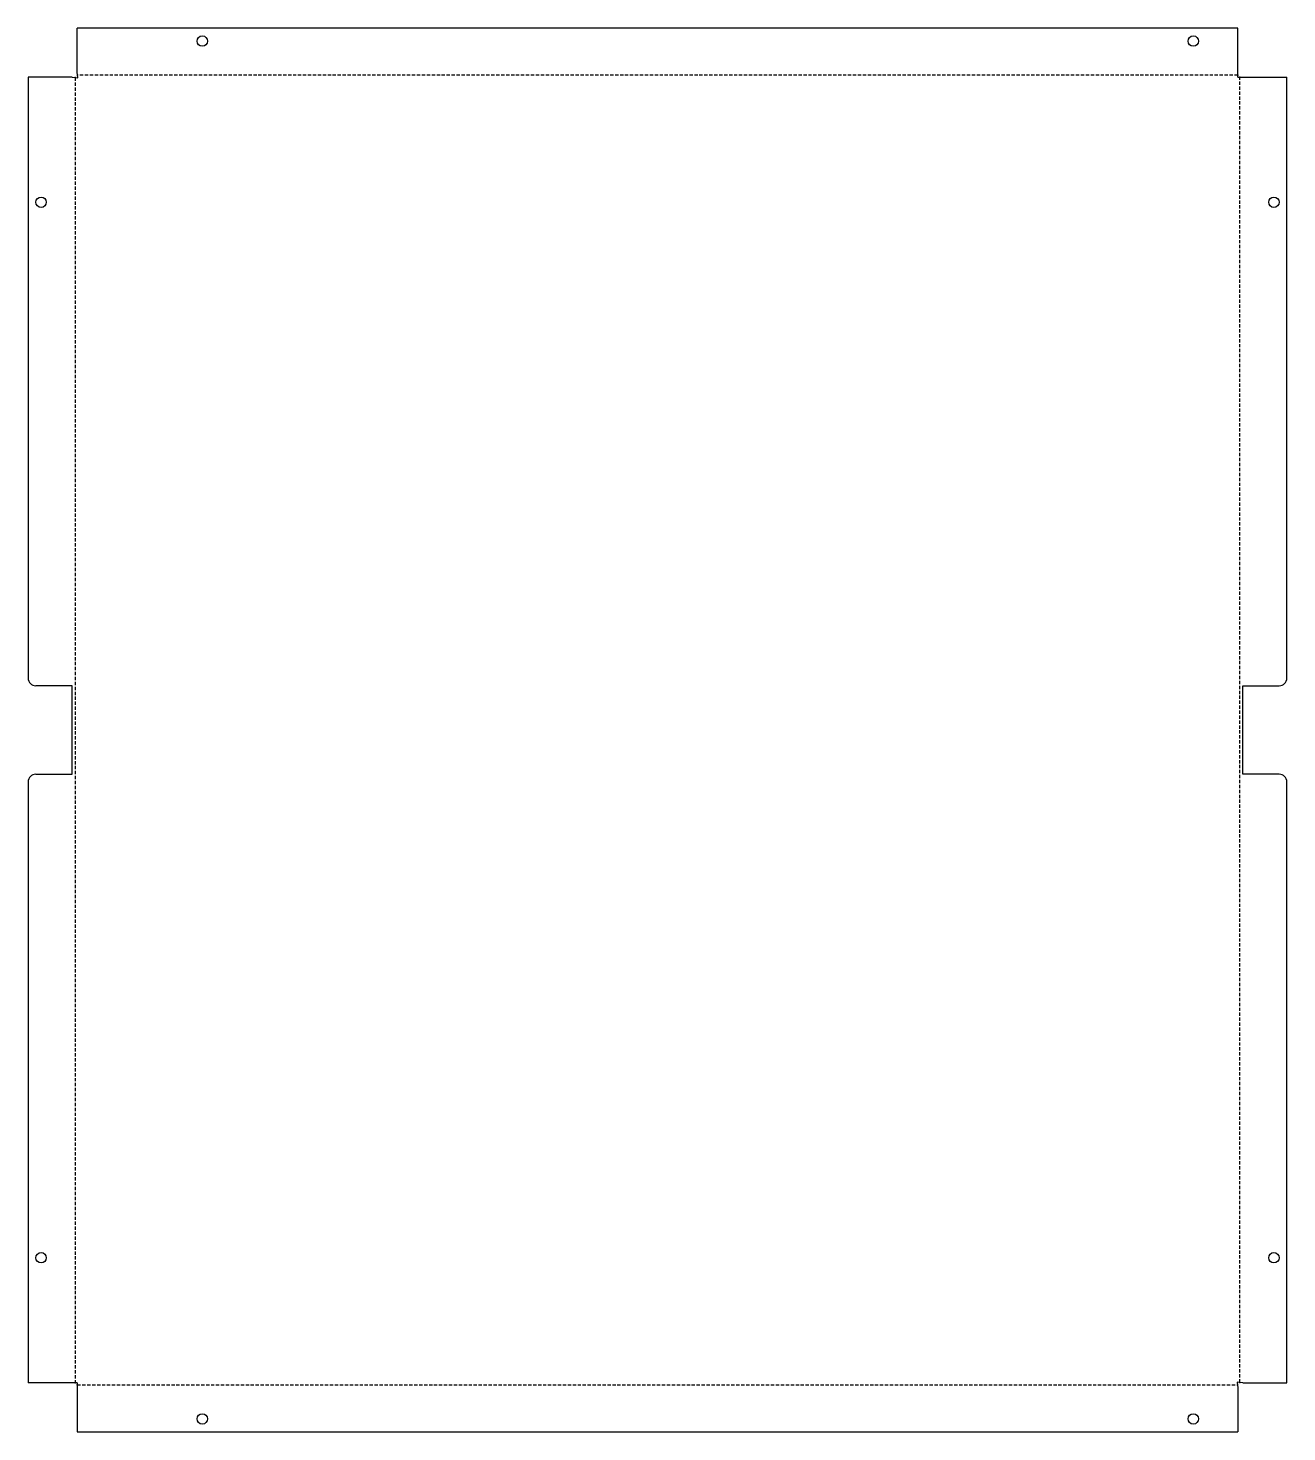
# Model space of a CAD drawing. Header units: millimetres. Extents: x -242 to 242, y -270 to 270.
import ezdxf

# ---------------------------------------------------------------- set-up
doc = ezdxf.new("R2010")
doc.units = ezdxf.units.MM
doc.header["$PDSIZE"] = -1
doc.linetypes.add('HIDDEN', pattern=[1.905, 1.27, -0.635])

msp = doc.modelspace()

# ---------------------------------------------------------------- linework, layer by layer
at = {"color": 7, "linetype": 'Continuous', "lineweight": 25}
for p, q in [((-223.09, 252.98), (-223.09, 269.98)), ((223.09, 269.98), (-223.09, 269.98)), ((223.09, 251.09), (223.09, 269.98)), ((-241.98, 251.09), (-241.98, 20)), ((-224.98, 251.09), (-241.98, 251.09)), ((-224.98, 251.09), (-222.8, 250.8)), ((-222.8, 250.8), (-223.09, 252.98)), ((223.09, 251.09), (241.98, 251.09)), ((241.98, 20), (241.98, 251.09)), ((-224.98, 17), (-238.98, 17)), ((-224.98, -17), (-224.98, 17)), ((224.98, 17), (238.98, 17)), ((224.98, -17), (224.98, 17)), ((-241.98, -20), (-241.98, -251.09)), ((-238.98, -17), (-224.98, -17)), ((238.98, -17), (224.98, -17)), ((241.98, -251.09), (241.98, -20)), ((-223.09, -251.09), (-241.98, -251.09)), ((-223.09, -251.09), (-223.09, -269.98)), ((224.98, -251.09), (222.8, -250.8)), ((222.8, -250.8), (223.09, -252.98)), ((223.09, -252.98), (223.09, -269.98)), ((224.98, -251.09), (241.98, -251.09)), ((-223.09, -269.98), (223.09, -269.98))]:
    msp.add_line(p, q, dxfattribs=at)
at = {"color": 7, "linetype": 'HIDDEN'}
for p, q in [((-223.89, 250.95), (-223.89, -251.09)), ((223.09, 251.89), (-222.95, 251.89)), ((223.89, -250.95), (223.89, 251.09)), ((-223.09, -251.89), (222.95, -251.89))]:
    msp.add_line(p, q, dxfattribs=at)
at = {"color": 7, "linetype": 'Continuous', "lineweight": 25}
for centre in [(-175, 264.98), (206, 264.98), (-236.98, 203), (236.98, 203), (-236.98, -203), (236.98, -203), (-175, -264.98), (206, -264.98)]:
    msp.add_circle(centre, 2, dxfattribs=at)
for centre, start, end in [((-238.98, 20), 180, 270), ((238.98, 20), 270, 0), ((-238.98, -20), 90, 180), ((238.98, -20), 0, 90)]:
    msp.add_arc(centre, 3, start, end, dxfattribs=at)
at = {"color": 7, "linetype": 'Continuous'}
for p in [(-223.89, 250.95), (-222.95, 251.89), (223.09, 251.89), (223.89, 251.09), (-223.89, -251.09), (-223.09, -251.89), (222.95, -251.89), (223.89, -250.95)]:
    msp.add_point(p, dxfattribs=at)

doc.saveas('drawing.dxf')
